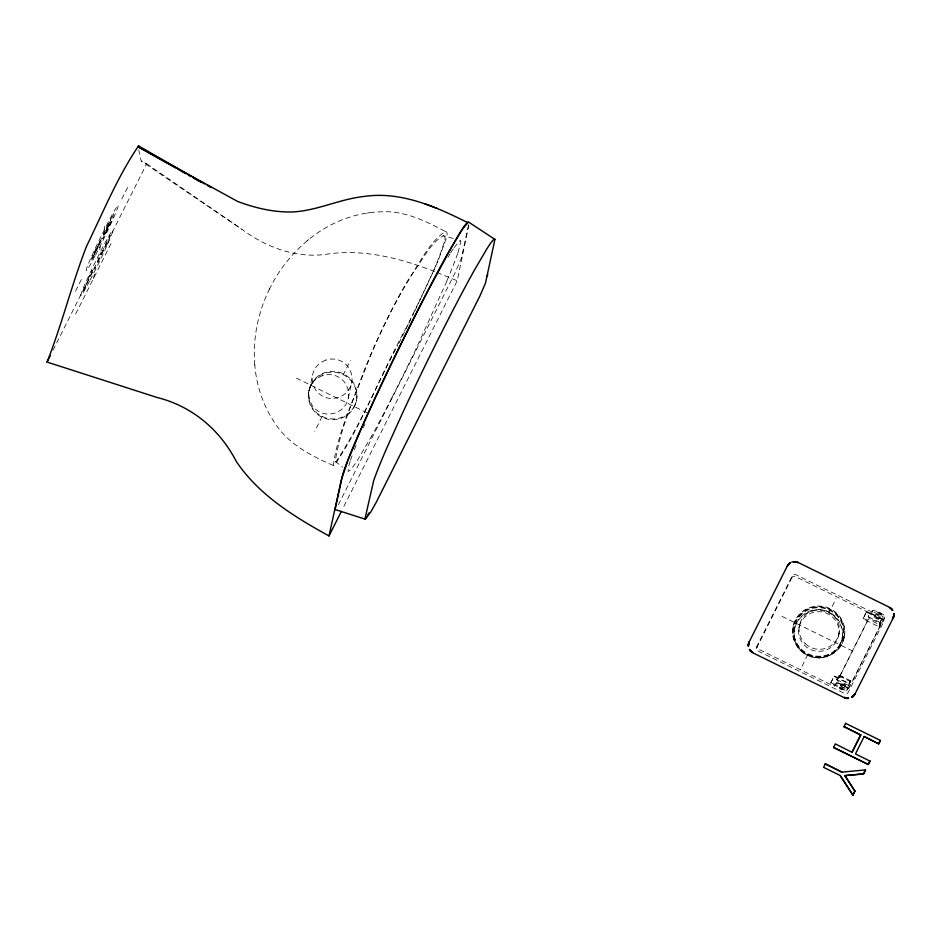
<?xml version="1.0" encoding="UTF-8"?>
<svg xmlns="http://www.w3.org/2000/svg" width="941" height="941" viewBox="0 0 941 941"><rect width="100%" height="100%" fill="white"/><g stroke="black" fill="none" stroke-linecap="round" stroke-linejoin="round"><path stroke-width="0.71" stroke-dasharray="4.71 3.53" d="M138.739 149.819L141.232 161.029L241.861 229.275C267.115 247.965 298.273 259.387 329.926 253.705C366.178 249.2 402.101 258.857 435.624 271.89M468.924 224.875L457.208 280.759L342.689 508.763M850.088 681.425L847.947 686.624A4.858 0.929 26.7 0 1 844.253 685.848A4.858 0.929 26.7 0 1 839.49 682.884L836.549 679.543L838.466 675.732L850.088 681.425L849.864 682.813A4.858 0.929 26.7 0 1 846.171 682.025A4.858 0.929 26.7 0 1 841.407 679.073L838.466 675.732M881.693 618.519L879.553 623.707A4.858 0.929 26.7 0 1 875.859 622.93A4.858 0.929 26.7 0 1 871.095 619.966L868.167 616.626L870.072 612.814L881.693 618.519L881.47 619.896A4.858 0.929 26.7 0 1 877.777 619.119A4.858 0.929 26.7 0 1 873.013 616.155L870.072 612.814M93.441 278.595L95.135 270.785M99.687 249.706L100.358 246.589M104.075 229.404L104.757 226.287M308.907 390.891L309.071 390.103M309.224 390.491L312.6 374.894M310.883 385.269L311.048 384.481A24.243 23.772 12.2 0 1 342.089 373.259L344.818 374.6A24.243 23.772 12.2 0 1 354.534 405.818L354.369 406.594A24.243 23.772 12.2 0 1 323.328 417.828L320.599 416.487A24.243 23.772 12.2 0 1 310.883 385.269A24.243 23.772 12.2 0 1 341.924 374.036L344.653 375.377A24.243 23.772 12.2 0 1 354.369 406.594M322.128 416.369L314.823 431.378M343.453 373.93L343.289 374.706L350.428 360.485M348.288 398.219L351.663 382.622M356.345 400.972L356.51 400.196M468.559 224.993L461.384 258.175L455.091 272.784L337.795 505.905M756.505 648.42L756.905 646.549M793.075 627.071L793.204 626.435M794.11 627.118L794.239 626.494M794.522 629.106L794.686 628.329M796.498 623.483L796.662 622.707A24.243 23.772 12.2 0 1 827.704 611.474L830.433 612.814A24.243 23.772 12.2 0 1 840.148 644.044L839.984 644.82A24.243 23.772 12.2 0 1 808.942 656.042L806.214 654.713A24.243 23.772 12.2 0 1 796.498 623.483A24.243 23.772 12.2 0 1 827.539 612.262L830.268 613.603A24.243 23.772 12.2 0 1 839.984 644.82M798.933 627.859L799.603 624.742M807.743 654.595L800.426 669.592M829.068 612.144L828.903 612.932L836.043 598.711M838.455 636.222A20.208 19.808 12.2 0 0 813.012 612.462A20.208 19.808 12.2 0 0 804.967 645.808A20.208 19.808 12.2 0 0 838.455 636.222L839.125 633.105M846.688 691.082L847.441 687.553L837.819 682.837A7.105 1.364 26.7 0 0 836.184 682.084L847.429 687.648L850.852 680.79L850.088 684.319L846.688 691.082L830.703 683.248L834.244 675.814L835.514 676.438A4.035 0.776 26.7 0 0 839.301 677.438L868.367 619.213A7.093 1.364 26.7 0 1 875.024 620.966L881.047 623.918L879.741 623.318L879 626.753L863.015 618.919L866.567 611.485L863.015 618.919M841.96 639.198L842.124 638.421M830.703 683.248L834.244 675.814M843.171 637.445L843.312 636.822M844.077 638.116A26.101 25.583 12.2 0 0 810.883 607.768A26.101 25.583 12.2 0 0 800.956 650.96A26.101 25.583 12.2 0 0 844.077 638.116L844.218 637.492A26.101 25.583 12.2 0 0 811.024 607.145A26.101 25.583 12.2 0 0 801.097 650.337A26.101 25.583 12.2 0 0 844.218 637.492M872.46 611.438A4.035 0.776 26.7 0 1 868.672 610.438L795.627 574.61A2.423 2.376 12.2 0 0 792.381 575.669L757.129 645.844A2.423 2.376 12.2 0 0 758.234 649.031L831.279 684.872A4.035 0.776 26.7 0 0 835.067 685.871L835.208 685.201A7.081 1.353 26.7 0 1 840.513 686.33L845.877 688.965A2.423 2.376 12.2 0 0 849.123 687.906L884.375 617.731A2.423 2.376 12.2 0 0 883.27 614.532L877.906 611.897A7.081 1.353 26.7 0 0 872.601 610.78L871.625 613.097A4.035 0.776 26.7 0 1 867.825 612.109M835.067 685.86L836.043 683.542A7.081 1.353 26.7 0 1 841.348 684.66M839.301 677.426L839.443 676.767A7.093 1.364 26.7 0 1 846.1 678.52M839.16 687.824C839.56 690.141 846.277 690.741 842.277 688.118C837.137 686.095 840.913 688.389 843.395 690.024M839.419 687.259L843.748 689.33M844.571 687.695C849.264 682.872 836.243 682.401 841.725 686.754C846.559 689.506 843.065 685.189 840.266 685.542M871.625 613.097L872.66 610.662M874.883 616.673C876.024 609.862 884.175 620.331 877.2 618.284C872.319 616.026 877.812 616.437 879.2 618.755M875.977 614.497L880.305 616.567M881.117 614.932C882.834 612.003 873.707 611.085 878.282 613.991C883.093 616.731 879.635 612.438 876.812 612.779M879 626.753L882.399 619.99L883.14 616.543L877.059 613.567A7.081 1.353 26.7 0 0 871.766 612.438M883.599 621.66L884.599 617.014M444.093 242.66C435.071 271.537 420.415 298.25 407.429 325.468M446.175 238.602L437.836 261.516L414.499 311.753M350.134 461.372L348.252 467.889L348.146 471.512L350.875 469.712L356.945 461.184L371.554 436.248M458.008 252.823L460.902 241.049L456.02 239.273M350.475 460.314L352.228 455.35M354.369 449.68L356.862 443.364M446.846 281.183L415.04 351.017A114.426 5.481 -63.9 0 1 391.809 397.878M363.402 427.661L364.932 424.12M269.208 289.605C279.853 267.456 296.18 248.071 316.223 233.839C335.067 220.594 357.627 212.395 380.74 211.854C404.065 210.337 425.391 220.841 445.387 231.462C428.873 242.296 420.462 262.351 409.264 278.124C391.691 307.401 377.141 338.395 364.332 370.013C353.075 401.313 337.925 432.39 333.29 465.442L334.137 465.642C359.78 428.426 376.047 385.128 397.772 345.476M269.702 288.593C257.952 312.224 252.494 339.078 254.846 365.414M406.83 326.692C382.234 370.895 364.367 419.592 336.09 461.549L335.278 461.361C340.724 425.191 357.239 391.162 370.013 357.027C382.634 327.033 397.161 297.779 414.699 270.326C423.579 258.622 430.26 243.331 443.305 235.756L454.609 238.885M408.206 324.516L398.396 344.23M408.829 323.245L413.864 313.071M75.515 291.157L82.632 276.983M121.801 199.01L128.929 184.836M52.99 350.252L146.69 163.746L141.232 161.029M75.633 314.035L111.25 243.154M837.278 679.896L839.196 676.085M835.267 685.095L836.102 683.425M839.501 676.661L868.414 619.096M879.506 623.812L883.14 616.543M881.047 623.918L852.123 681.519L839.584 675.32A7.105 1.364 26.7 0 1 841.219 676.073M447.975 257.328L450.01 253.976M450.68 252.858L453.409 248.636M454.091 247.589L460.255 240.449M877.212 611.991L881.517 614.155M307.178 240.849L308.695 239.543M845.665 685.518L841.372 683.448M367.343 213.054L369.26 212.701M436.989 272.431L457.208 280.759M333.29 465.442C310.236 455.573 286.829 443.258 273.525 420.956C262.668 404.171 256.34 384.681 254.776 364.779M866.414 612.144L882.399 619.99M868.167 616.626L879.788 622.33M863.168 618.249L864.426 618.872A4.035 0.776 26.7 0 0 868.225 619.872M296.38 378.153L368.86 413.711M781.995 616.379L854.475 651.937M834.102 676.473L850.088 684.319M836.549 679.543L848.17 685.248M830.844 682.578L832.115 683.201A4.035 0.776 26.7 0 0 835.902 684.201M146.69 163.746L241.861 229.275M335.278 461.361L342.783 467.277M443.211 235.92A182.883 14.28 -59.4 0 1 444.505 242.002M391.785 397.937A108.85 5.234 -63.9 0 1 371.519 436.342M457.667 253.482A176.72 8.481 -64 0 1 446.352 282.112M445.293 231.627A189.741 14.609 -59.5 0 1 446.587 237.92M354.534 405.818A24.243 23.772 12.2 0 1 323.492 417.039L320.763 415.699A24.243 23.772 12.2 0 1 311.048 384.481M840.148 644.044A24.243 23.772 12.2 0 1 809.107 655.265L806.378 653.924A24.243 23.772 12.2 0 1 796.662 622.707M89.654 275.466L83.678 290.91L90.242 276.336L95.641 267.103L91.853 272.455L92.359 270.079L89.654 275.466M98.57 257.728L97.217 263.962L106.439 244.201L105.898 246.671L108.615 241.284L109.956 235.05L100.711 254.952L101.275 252.341L98.57 257.728M103.792 233.086L103.557 234.215L110.885 219.618L103.781 235.262L110.32 222.241L110.026 223.582L102.675 238.861L112.497 219.324L113.837 213.089L103.792 233.086M101.134 240.943L91.512 260.304L98.311 246.566L91.606 258.622L93.253 254.352L101.757 237.955L94.382 252.835L101.134 240.943M791.981 577.539L756.729 647.714A2.423 2.376 12.2 0 0 757.834 650.901L844.877 693.611A2.423 2.376 12.2 0 0 848.123 692.552L883.376 622.377A2.423 2.376 12.2 0 0 882.27 619.178L795.216 576.48A2.423 2.376 12.2 0 0 791.981 577.539M325.809 360.05L321.14 362.32A20.467 20.067 12.2 0 0 312.236 380.035L313.224 385.104L315.506 389.727A19.632 19.243 12.2 0 0 333.337 398.478L338.454 397.478L343.124 395.196A20.467 20.067 12.2 0 0 352.028 377.482L351.04 372.424L348.758 367.79A19.632 19.243 12.2 0 0 330.926 359.039L325.809 360.05M322.445 375.647L317.764 377.917A20.467 20.067 12.2 0 0 308.86 395.643L309.848 400.701L312.13 405.324A19.632 19.243 12.2 0 0 329.973 414.075L335.078 413.075L339.76 410.794A20.467 20.067 12.2 0 0 348.652 393.079L347.664 388.021L345.382 383.387A19.632 19.243 12.2 0 0 327.55 374.636L322.445 375.647M95.511 255.117A36.37 1.764 -63.9 0 0 118.248 205.35A36.37 1.764 -63.9 0 0 92.9 253.517A36.37 1.764 -63.9 0 0 95.511 255.117M90.113 280.112A36.37 1.764 -63.9 0 0 112.849 230.333A36.37 1.764 -63.9 0 0 87.501 278.501A36.37 1.764 -63.9 0 0 90.113 280.112M801.062 649.666A25.078 24.572 12.2 0 0 842.889 638.657A25.078 24.572 12.2 0 0 811.965 608.521A25.078 24.572 12.2 0 0 801.062 649.666M801.203 649.043A25.078 24.572 12.2 0 0 843.018 638.033A25.078 24.572 12.2 0 0 812.107 607.898A25.078 24.572 12.2 0 0 801.203 649.043M805.402 643.785A20.208 19.808 12.2 0 0 838.902 634.187A20.208 19.808 12.2 0 0 813.447 610.427A20.208 19.808 12.2 0 0 805.402 643.785"/><path stroke-width="1.41" d="M749.13 641.997A8.081 7.916 12.2 0 0 748.424 646.091L748.683 643.503M460.067 232.521A145.973 7.081 -63.9 0 1 468.736 222.158L494.919 239.402L485.438 283.276L479.981 295.803L376.177 502.435L370.954 511.716L365.296 519.173L335.114 509.54L342.289 476.346A145.973 7.081 -63.9 0 1 357.898 435.895L373.212 401.889A142.185 6.893 -63.9 0 1 447.445 254.117M748.377 645.385L748.483 644.691M893.879 614.708L893.468 616.99M893.727 615.79L893.903 613.967M748.46 644.609L748.601 643.903M841.866 772.138L825.316 763.845L841.866 772.138L865.52 769.914L863.532 773.972L844.853 775.631L863.567 773.82L865.52 769.914M833.585 747.46L868.296 764.48L833.585 747.46L835.326 743.908L852.04 752.282L860.733 735.003L844.006 726.628L860.733 735.003M845.677 723.394L880.388 740.414L878.682 743.813L864.156 736.509L878.682 743.813M840.184 775.49L852.899 795.121L840.184 775.49L823.598 767.35L825.316 763.845M852.04 752.282L860.756 734.85M852.899 795.121L854.91 791.052L844.889 775.478M893.727 615.873L893.35 617.402M868.296 764.48L870.037 760.94L868.331 764.327M880.388 740.414L878.718 743.649M204.703 183.966L138.574 145.879C117.507 176.826 102.992 212.525 86.537 246.307C71.728 284.276 62.059 324.127 47.05 362.073L157.229 397.525C191.917 406.124 220.018 429.766 236.226 461.361C258.775 495.025 294.227 516.762 329.009 535.947L341.242 480.169L347.664 461.243M748.613 643.82L748.789 643.103M748.718 643.421L748.907 642.691M748.836 643.009L749.048 642.28M893.209 617.814L893.421 617.084M487.073 276.478L487.744 274.572M348.146 459.973L358.886 434.213M375.141 398.255L381.752 384.151A143.761 6.999 -63.9 0 1 404.512 337.113A140.068 6.834 -63.9 0 1 428.755 289.381L449.61 250.753M47.05 362.073L50.343 355.51M329.009 535.947L341.383 511.351M749.201 641.856L787.476 565.682A8.081 7.916 12.2 0 1 790.416 562.706M893.056 618.237L854.781 694.411A8.081 7.916 12.2 0 1 851.84 697.375M843.971 726.781L845.712 723.229M864.156 736.509L855.44 753.953L870.002 761.093M852.934 794.969L854.91 791.052M367.625 515.386L368.978 512.927M447.434 254.152L460.067 232.533M787.241 566.317L787.405 566.035A8.081 7.916 12.2 0 1 789.746 563.447M855.016 693.764L854.851 694.058A8.081 7.916 12.2 0 1 851.923 697.022M366.955 516.609L364.943 519.009L373.636 480.816A141.75 6.869 -63.9 0 1 387.139 447.246L402.03 414.181A138.256 6.705 -63.9 0 1 474.217 270.49L486.485 249.494A141.75 6.869 -63.9 0 1 494.907 239.414M787.805 565.27L790.028 563.012M854.522 694.505L853.934 695.481M854.263 694.846L853.393 696.081M788.252 564.918L789.958 563.318M853.734 695.481L852.228 697.081M467.924 222.829L463.513 227.84A140.774 6.728 -63.8 0 0 449.527 250.953M791.699 562.106L793.075 561.742M794.086 561.683L797.686 562.318M794.016 562L796.357 562.271M467.465 222.511C435.577 206.526 400.607 191.094 364.014 196.457C339.83 199.08 317.505 210.549 293.086 211.925C274.137 212.537 255.446 208.09 237.779 201.527L137.551 146.49L175.602 167.957M844.642 697.457L847.1 698.034A8.528 8.363 12.2 0 0 848.241 698.093M844.571 697.775L847.029 698.351A8.528 8.363 12.2 0 0 848.182 698.41M424.532 203.621L436.953 208.326M798.109 562.459L889.763 607.427A8.069 7.916 12.2 0 1 892.809 610.333M844.148 697.634L752.506 652.666A8.081 7.916 12.2 0 1 749.448 649.76M178.143 169.38L185.753 173.673M188.294 175.108L190.835 176.543M193.364 177.967L200.974 182.26M207.243 185.436L211.055 187.624M889.374 607.592L889.68 607.78A8.069 7.916 12.2 0 1 890.292 608.145M752.882 652.501L752.577 652.313A8.081 7.916 12.2 0 1 749.53 649.396M890.198 607.768L891.774 609.109A8.528 8.363 12.2 0 1 892.515 609.98M752.13 652.007L750.553 650.678A8.528 8.363 12.2 0 1 749.812 649.808M752.071 652.325L750.483 650.984A8.528 8.363 12.2 0 1 749.742 650.113M844.853 775.631L854.875 791.205M138.574 145.879L138.892 146.69M358.768 434.424A138.703 6.681 -63.9 0 1 375.036 398.408M793.71 562A8.081 7.916 12.2 0 1 796.533 562.259M797.215 562.471A8.081 7.916 12.2 0 1 797.874 562.742M748.342 646.443A8.081 7.916 12.2 0 1 749.06 642.35M853.181 696.046A8.528 8.363 12.2 0 1 852.299 696.763M848.559 698.081A8.081 7.916 12.2 0 1 844.383 697.352M848.476 698.434A8.081 7.916 12.2 0 1 844.3 697.704M893.832 614.003A8.069 7.916 12.2 0 1 893.127 618.096M892.339 610.097A8.069 7.916 12.2 0 0 890.868 608.568L891.703 609.415A8.528 8.363 12.2 0 1 892.444 610.286M793.781 561.648A8.081 7.916 12.2 0 1 797.956 562.389M893.915 613.65A8.069 7.916 12.2 0 1 893.197 617.743"/></g></svg>
